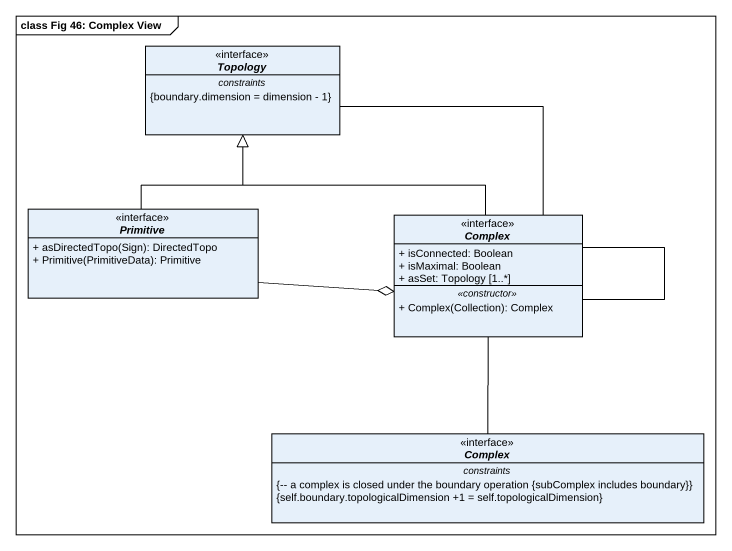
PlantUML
@startuml
mainframe class Fig 46: Complex View
hide circle
hide empty members
skinparam classAttributeIconSize 0
interface Topology {
  -- constraints --
  {boundary.dimension = dimension - 1}
}
interface Primitive {
  + asDirectedTopo(Sign): DirectedTopo
  + Primitive(PrimitiveData): Primitive
}
interface Complex {
  + isConnected: Boolean
  + isMaximal: Boolean
  + asSet: Topology [1..*]
  .. <<constructor>> ..
  + Complex(Collection): Complex
}
interface "Complex" as Complex_2 {
  -- constraints --
  {-- a complex is closed under the boundary operation {subComplex includes boundary}}
  {self.boundary.topologicalDimension +1 = self.topologicalDimension}
}
Topology -- Complex
Primitive -up-|> Topology
Primitive -right-o Complex
Complex -up-|> Topology
Complex -- Complex
Complex -- Complex_2
@enduml
